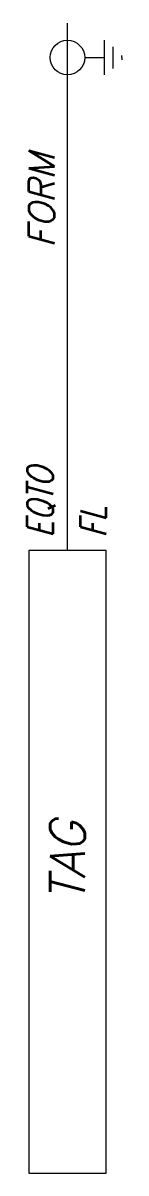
# Model space of a CAD drawing. Header units: millimetres. Extents: x -34 to -28.5, y -59.7 to 6.8.
import ezdxf
from ezdxf.enums import TextEntityAlignment as Align

# ---------------------------------------------------------------- set-up
doc = ezdxf.new("R2010")
doc.units = ezdxf.units.MM
doc.header["$MEASUREMENT"] = 0
doc.layers.get('0').update_dxf_attribs({"linetype": 'CONTINUOUS'})
doc.styles.add('REGUA60', font='romans.shx', dxfattribs={"oblique": 15, "height": 1.5})
doc.styles.add('REGUA60C', font='romans.shx', dxfattribs={"width": 0.8, "oblique": 15, "height": 1.5})
doc.styles.add('REGUA80C', font='romans.shx', dxfattribs={"width": 0.8, "oblique": 15, "height": 2})

msp = doc.modelspace()

# ---------------------------------------------------------------- linework, layer by layer
at = {"color": 4}
msp.add_line((-31.642, -23.709, 18.177), (-31.642, 6.791, 18.177), dxfattribs=at)
at = {"color": 1, "linetype": 'Continuous'}
for p, q in [((-29.495, 3.791, 18.177), (-29.495, 5.791, 18.177)), ((-28.995, 4.166, 18.177), (-28.995, 5.416, 18.177)), ((-30.642, 4.791, 18.177), (-29.495, 4.791, 18.177)), ((-28.495, 4.791, 18.177), (-28.495, 4.916, 18.177)), ((-28.495, 4.791, 18.177), (-28.495, 4.666, 18.177))]:
    msp.add_line(p, q, dxfattribs=at)
at = {"color": 4, "elevation": 18.177}
msp.add_lwpolyline([(-33.892, -59.709), (-29.392, -59.709), (-29.392, -23.709), (-33.892, -23.709)], close=True, dxfattribs=at)
at = {"color": 1, "linetype": 'Continuous'}
msp.add_circle((-31.642, 4.791, 18.177), 1, dxfattribs=at)

# ---------------------------------------------------------------- texts
at = {"color": 2, "style": 'REGUA60', "oblique": 15}
msp.add_attdef('FORM', text='', height=1.5, rotation=90, dxfattribs=at).set_placement((-33.142, -3.459, 18.177), align=Align.MIDDLE_CENTER)
at = {"color": 2, "style": 'REGUA60', "oblique": 15, "width": 0.8}
msp.add_attdef('EQTO', text='', height=1.5, rotation=90, dxfattribs=at).set_placement((-33.221, -22.959), align=Align.MIDDLE_LEFT)
at = {"color": 1, "style": 'REGUA60C', "oblique": 15, "width": 0.8}
msp.add_attdef('FL', text='', height=1.5, rotation=90, dxfattribs=at).set_placement((-30.142, -22.959), align=Align.MIDDLE_LEFT)
at = {"color": 3, "style": 'REGUA80C', "oblique": 15}
msp.add_attdef('TAG', text='', height=2, rotation=90, dxfattribs=at).set_placement((-31.642, -41.709, 18.177), align=Align.MIDDLE_CENTER)

doc.saveas('drawing.dxf')
